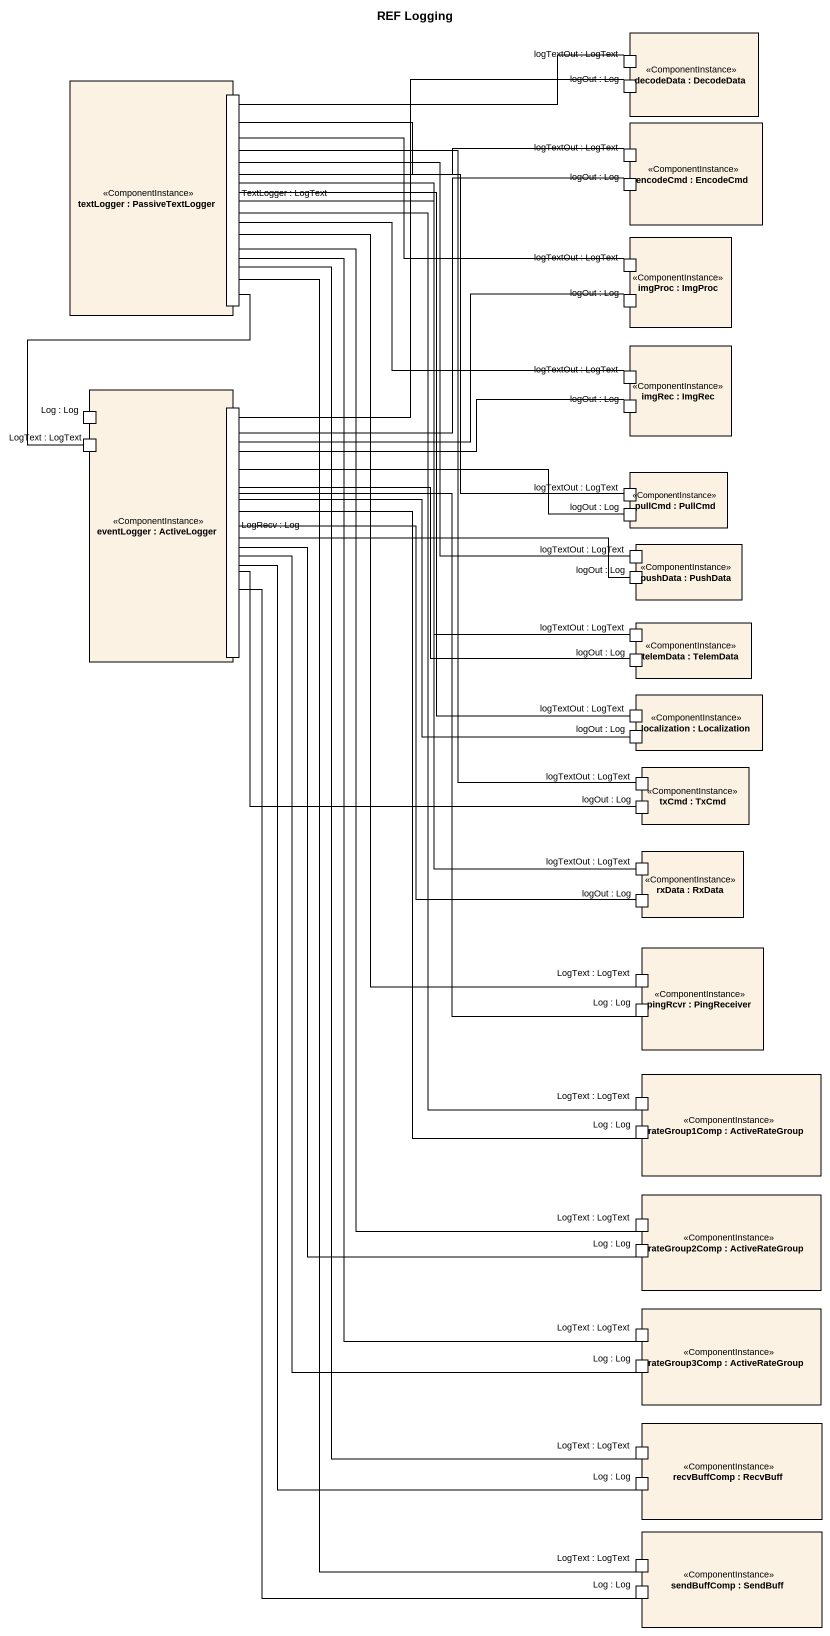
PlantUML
@startuml
title REF Logging
rectangle "decodeData : DecodeData" as decodeData <<ComponentInstance>> {
  port "logOut : Log" as logOut_Log
  port "logTextOut : LogText" as logTextOut_LogText
}
rectangle "textLogger : PassiveTextLogger" as textLogger <<ComponentInstance>> {
  port "TextLogger : LogText" as TextLogger_LogText
}
rectangle "encodeCmd : EncodeCmd" as encodeCmd <<ComponentInstance>> {
  port "logTextOut : LogText" as logTextOut_LogText_2
  port "logOut : Log" as logOut_Log_2
}
rectangle "imgProc : ImgProc" as imgProc <<ComponentInstance>> {
  port "logTextOut : LogText" as logTextOut_LogText_3
  port "logOut : Log" as logOut_Log_3
}
rectangle "imgRec : ImgRec" as imgRec <<ComponentInstance>> {
  port "logOut : Log" as logOut_Log_4
  port "logTextOut : LogText" as logTextOut_LogText_4
}
rectangle "eventLogger : ActiveLogger" as eventLogger <<ComponentInstance>> {
  port "Log : Log" as Log_Log
  port "LogText : LogText" as LogText_LogText
  port "LogRecv : Log" as LogRecv_Log
}
rectangle "pullCmd : PullCmd" as pullCmd <<ComponentInstance>> {
  port "logOut : Log" as logOut_Log_5
  port "logTextOut : LogText" as logTextOut_LogText_5
}
rectangle "pushData : PushData" as pushData <<ComponentInstance>> {
  port "logTextOut : LogText" as logTextOut_LogText_6
  port "logOut : Log" as logOut_Log_6
}
rectangle "telemData : TelemData" as telemData <<ComponentInstance>> {
  port "logTextOut : LogText" as logTextOut_LogText_7
  port "logOut : Log" as logOut_Log_7
}
rectangle "localization : Localization" as localization <<ComponentInstance>> {
  port "logTextOut : LogText" as logTextOut_LogText_8
  port "logOut : Log" as logOut_Log_8
}
rectangle "txCmd : TxCmd" as txCmd <<ComponentInstance>> {
  port "logTextOut : LogText" as logTextOut_LogText_9
  port "logOut : Log" as logOut_Log_9
}
rectangle "rxData : RxData" as rxData <<ComponentInstance>> {
  port "logTextOut : LogText" as logTextOut_LogText_10
  port "logOut : Log" as logOut_Log_10
}
rectangle "pingRcvr : PingReceiver" as pingRcvr <<ComponentInstance>> {
  port "LogText : LogText" as LogText_LogText_2
  port "Log : Log" as Log_Log_2
}
rectangle "rateGroup1Comp : ActiveRateGroup" as rateGroup1Comp <<ComponentInstance>> {
  port "LogText : LogText" as LogText_LogText_3
  port "Log : Log" as Log_Log_3
}
rectangle "rateGroup2Comp : ActiveRateGroup" as rateGroup2Comp <<ComponentInstance>> {
  port "LogText : LogText" as LogText_LogText_4
  port "Log : Log" as Log_Log_4
}
rectangle "rateGroup3Comp : ActiveRateGroup" as rateGroup3Comp <<ComponentInstance>> {
  port "LogText : LogText" as LogText_LogText_5
  port "Log : Log" as Log_Log_5
}
rectangle "recvBuffComp : RecvBuff" as recvBuffComp <<ComponentInstance>> {
  port "LogText : LogText" as LogText_LogText_6
  port "Log : Log" as Log_Log_6
}
rectangle "sendBuffComp : SendBuff" as sendBuffComp <<ComponentInstance>> {
  port "LogText : LogText" as LogText_LogText_7
  port "Log : Log" as Log_Log_7
}
logOut_Log -- LogRecv_Log
logTextOut_LogText -left- TextLogger_LogText
logTextOut_LogText_2 -left- TextLogger_LogText
logOut_Log_2 -- LogRecv_Log
logTextOut_LogText_3 -left- TextLogger_LogText
logOut_Log_3 -left- LogRecv_Log
logOut_Log_4 -left- LogRecv_Log
logTextOut_LogText_4 -left- TextLogger_LogText
LogText_LogText -up- TextLogger_LogText
logOut_Log_5 -left- LogRecv_Log
logTextOut_LogText_5 -up- TextLogger_LogText
logTextOut_LogText_6 -up- TextLogger_LogText
logOut_Log_6 -left- LogRecv_Log
logTextOut_LogText_7 -up- TextLogger_LogText
logOut_Log_7 -left- LogRecv_Log
logTextOut_LogText_8 -up- TextLogger_LogText
logOut_Log_8 -left- LogRecv_Log
logTextOut_LogText_9 -up- TextLogger_LogText
logOut_Log_9 -up- LogRecv_Log
logTextOut_LogText_10 -up- TextLogger_LogText
logOut_Log_10 -up- LogRecv_Log
LogText_LogText_2 -up- TextLogger_LogText
Log_Log_2 -up- LogRecv_Log
LogText_LogText_3 -up- TextLogger_LogText
Log_Log_3 -up- LogRecv_Log
LogText_LogText_4 -up- TextLogger_LogText
Log_Log_4 -up- LogRecv_Log
LogText_LogText_5 -up- TextLogger_LogText
Log_Log_5 -up- LogRecv_Log
LogText_LogText_6 -up- TextLogger_LogText
Log_Log_6 -up- LogRecv_Log
LogText_LogText_7 -up- TextLogger_LogText
Log_Log_7 -up- LogRecv_Log
@enduml
